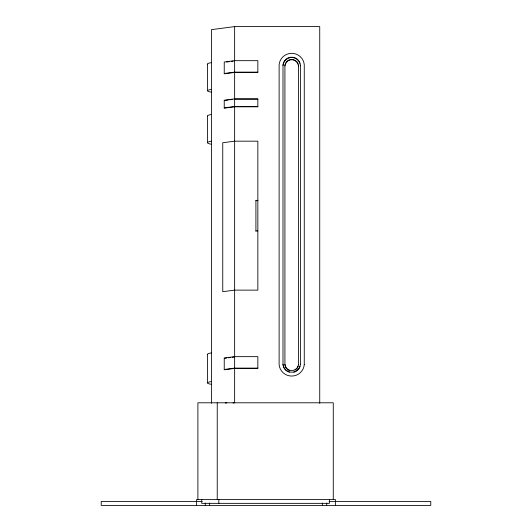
<?xml version="1.0" encoding="UTF-8"?>
<svg xmlns="http://www.w3.org/2000/svg" width="532" height="532" viewBox="0 0 532 532"><rect width="100%" height="100%" fill="white"/><g stroke="black" fill="none" stroke-linecap="round" stroke-linejoin="round"><path stroke-width="0.8" d="M282.991 65.489L283.443 63.315A8.712 8.605 0 0 1 299.935 63.315M284.919 65.988L285.285 64.246A6.763 6.677 0 0 1 298.093 64.246M298.459 364.32L298.093 366.368A6.763 6.677 0 0 1 297.361 367.858M300.394 364.207L299.935 366.688A8.712 8.605 0 0 1 296.464 371.11M225.289 403.037L226.905 402.791M319.732 403.342L319.732 26.6L234.639 26.6L211.43 29.659L211.43 403.356M226.639 62.025L229.039 61.712M231.44 61.393L233.043 61.187M224.238 73.496L234.639 72.126L257.847 72.126M224.238 100.535L228.241 100.009M229.837 99.797L232.238 99.484M224.238 107.87L234.639 106.5L257.847 106.5M224.238 358.329L226.639 358.016M228.241 357.803L230.642 357.484M232.238 357.278L234.639 356.959M224.238 369.481L234.639 368.111L257.847 368.111M233.036 403.003L234.639 402.791L234.639 26.6M234.639 99.165L257.847 99.165M257.847 200.371L255.912 200.371L255.912 231.234M255.912 200.677L257.847 200.677M255.912 230.928L257.847 230.928M202.14 501.457L101.22 501.457L101.22 505.4L430.78 505.4L430.78 501.457L329.075 501.457M300.394 65.489L299.935 63.009A8.712 8.605 0 0 0 283.443 63.009L282.991 65.183L282.991 364.513L283.443 366.688A8.712 8.605 0 0 0 289.548 372.247M298.459 65.988L298.093 63.94A6.763 6.677 0 0 0 285.285 63.94L284.919 65.682L284.919 364.626L285.285 366.368A6.763 6.677 0 0 0 289.494 370.531M284.919 364.32L285.285 366.063A6.763 6.677 0 0 0 298.093 366.063M282.991 364.207L283.443 366.382A8.712 8.605 0 0 0 299.935 366.382M335.379 505.4L335.379 499.488L196.621 499.488L196.621 505.4M333.271 499.488L333.271 402.791L197.897 402.791L197.897 499.488M329.401 499.488L329.401 503.352L201.761 503.352L201.761 499.488M326.708 503.033L326.708 505.4M322.372 503.033L322.372 505.4M300.394 65.183L300.394 364.513M298.459 65.682L298.459 364.626M218.838 499.488L218.838 503.352M217.236 402.791L217.236 499.488M209.628 503.033L209.628 505.4M207.566 64.033L207.566 90.773M207.566 115.983L207.566 142.716M207.566 354.292L207.566 382.94M205.292 503.033L205.292 505.4M297.036 368.31A6.763 6.677 0 0 1 294.914 370.086M295.845 371.469A8.712 8.605 0 0 1 293.83 372.247M207.68 64.292A11.724 1.855 0 0 1 211.43 62.656M211.43 92.149A11.724 1.855 0 0 1 211.43 89.396M207.68 354.551A11.724 1.855 0 0 1 211.43 352.916M211.43 384.317A11.724 1.855 0 0 1 211.43 381.564M207.68 116.262A14.018 2.214 0 0 1 211.43 114.453M211.43 144.245A14.018 2.214 0 0 1 211.43 141.186M234.639 60.668L224.238 62.038L224.238 73.802L234.639 72.432L257.847 72.432L257.847 60.668L234.639 60.668M234.639 98.859L224.238 100.229L224.238 108.176L234.639 106.806L257.847 106.806L257.847 98.859L234.639 98.859M234.639 141.173L222.755 142.742L222.755 291.689L234.639 290.126L257.847 290.126L257.847 141.173L234.639 141.173M234.639 356.653L224.238 358.023L224.238 369.787L234.639 368.417L257.847 368.417L257.847 356.653L234.639 356.653M304.264 364.6L304.264 64.791A12.608 12.455 0 0 0 291.689 53.333A12.608 12.455 0 0 0 279.12 64.791L279.12 364.6A12.608 12.455 0 0 0 291.689 376.058A12.608 12.455 0 0 0 304.264 364.6"/></g></svg>
